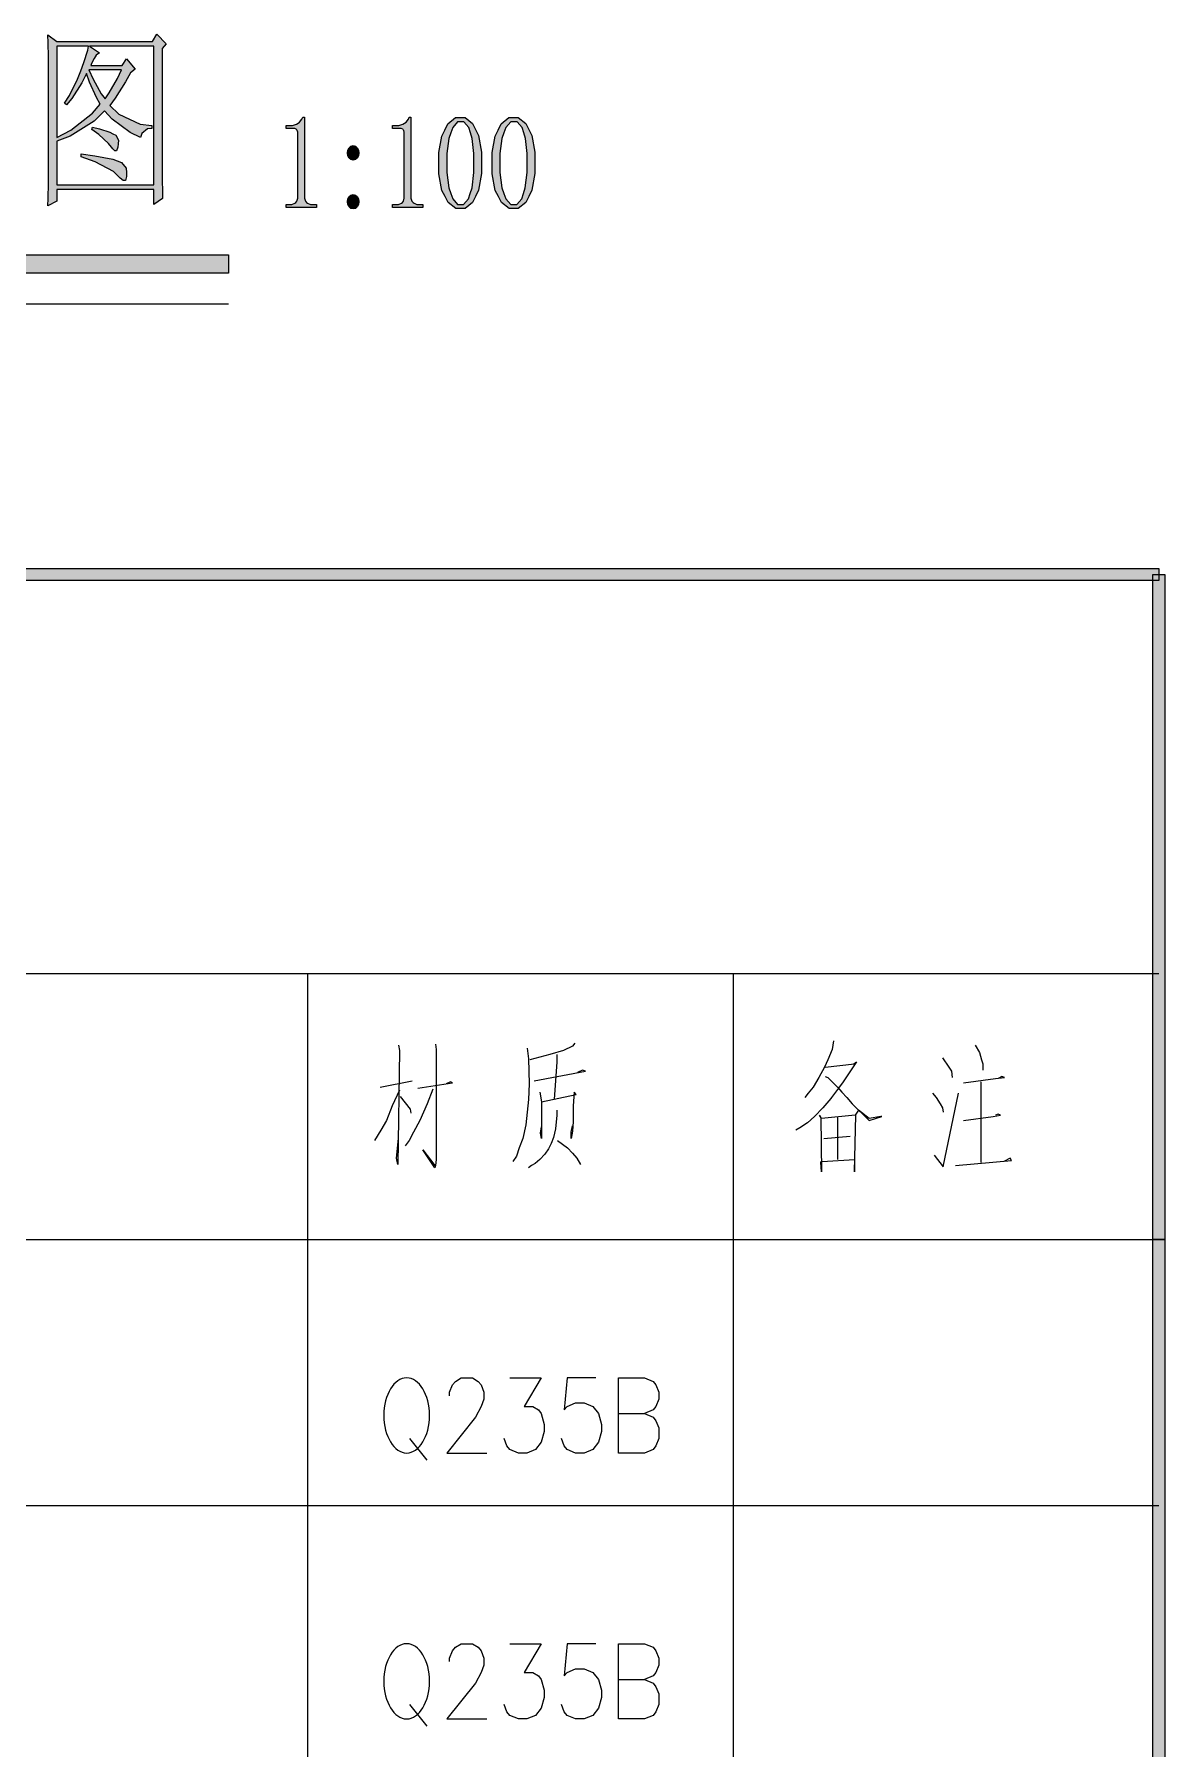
# Model space of a CAD drawing. Header units: millimetres. Extents: x 0 to 586, y 0 to 414.
# Drawn here: x 201.7 to 243.6, y 64.6 to 128.2 of the extents above; entities that cross this region are included whole.
import ezdxf

# ---------------------------------------------------------------- set-up
doc = ezdxf.new("R2010")
doc.units = ezdxf.units.MM

msp = doc.modelspace()

# ---------------------------------------------------------------- hatches: boundary and pattern name
h = msp.add_hatch(color=0)
h.paths.add_polyline_path([(206.445556, 127.649111), (206.445556, 123.080639), (206.445556, 122.805472), (206.456139, 122.308056), (206.466722, 122.089333), (206.138639, 121.867083), (206.138639, 122.420944), (202.547361, 122.420944), (202.547361, 121.979972), (202.21575, 121.814167), (202.226333, 122.089333), (202.236917, 122.653778), (202.236917, 122.943056), (202.236917, 127.098778), (202.236917, 127.335139), (202.226333, 127.85725), (202.21575, 128.146528), (202.547361, 127.899583), (206.092778, 127.899583), (206.248, 128.171222), (206.600778, 127.814917)])
h.paths.add_polyline_path([(202.547361, 122.58675), (206.138639, 122.58675), (206.138639, 127.733778), (203.757389, 127.733778), (204.131333, 127.486833), (204.000806, 127.402167), (203.933778, 127.278694), (203.835, 127.084667), (203.80325, 127.017639), (204.970944, 127.017639), (205.122639, 127.264583), (205.45425, 126.880056), (205.277861, 126.742472), (205.090889, 126.410861), (204.706361, 125.804083), (204.505278, 125.528917), (204.847472, 125.214944), (205.630639, 124.841), (206.071611, 124.788083), (206.071611, 124.678722), (205.905806, 124.664611), (205.697667, 124.498806), (205.651806, 124.347111), (205.267278, 124.527028), (204.593472, 125.020917), (204.307722, 125.338417), (203.923194, 124.953889), (203.04125, 124.389444), (202.547361, 124.209528)])
h.paths.add_polyline_path([(202.547361, 127.733778), (202.547361, 124.347111), (203.062417, 124.622278), (203.86675, 125.243167), (204.156028, 125.585361), (204.011389, 125.832306), (203.757389, 126.39675), (203.648028, 126.71425), (203.471639, 126.372056), (203.097694, 125.7935), (202.900139, 125.557139), (202.833111, 125.613583), (203.0095, 125.902861), (203.305833, 126.502583), (203.429306, 126.813028), (203.54925, 127.119944), (203.690361, 127.582083), (203.715056, 127.733778)])
h.paths.add_polyline_path([(203.736222, 126.851833), (203.891444, 126.506111), (204.187778, 125.969889), (204.332417, 125.775861), (204.484111, 125.998111), (204.794556, 126.534333), (204.94625, 126.851833)])
h = msp.add_hatch(color=0)
h.dxf.hatch_style = 2
h.paths.add_polyline_path([(203.86675, 124.731639), (204.131333, 124.661083), (204.505278, 124.537611), (204.618167, 124.484694), (204.727528, 124.42825), (204.826306, 124.244806), (204.815722, 124.114278), (204.805139, 123.98375), (204.759278, 123.853222), (204.727528, 123.853222), (204.695778, 123.853222), (204.618167, 123.92025), (204.572306, 123.990806), (204.462944, 124.124861), (204.099583, 124.456472), (203.845583, 124.646972)])
h = msp.add_hatch(color=0)
h.dxf.hatch_style = 2
h.paths.add_polyline_path([(211.723111, 125.102056), (211.723111, 122.174), (211.723111, 122.096389), (211.761917, 121.979972), (211.800722, 121.941167), (211.839528, 121.905889), (211.945361, 121.867083), (212.015917, 121.867083), (212.171139, 121.867083), (212.171139, 121.747139), (211.045778, 121.747139), (211.045778, 121.867083), (211.183361, 121.867083), (211.260972, 121.867083), (211.373861, 121.905889), (211.409139, 121.941167), (211.444417, 121.979972), (211.476167, 122.096389), (211.476167, 122.174), (211.476167, 124.505861), (211.476167, 124.544667), (211.458528, 124.604639), (211.437361, 124.629333), (211.419722, 124.654028), (211.363278, 124.678722), (211.324472, 124.678722), (211.045778, 124.678722), (211.045778, 124.795139), (211.183361, 124.795139), (211.278611, 124.795139), (211.426778, 124.833944), (211.48675, 124.87275), (211.543194, 124.911556), (211.631389, 125.024444), (211.663139, 125.102056)])
h = msp.add_hatch(color=0)
h.dxf.hatch_style = 2
h.paths.add_polyline_path([(215.670694, 125.102056), (215.670694, 122.174), (215.670694, 122.096389), (215.7095, 121.979972), (215.748306, 121.941167), (215.787111, 121.905889), (215.892944, 121.867083), (215.9635, 121.867083), (216.118722, 121.867083), (216.118722, 121.747139), (214.993361, 121.747139), (214.993361, 121.867083), (215.130944, 121.867083), (215.208556, 121.867083), (215.321444, 121.905889), (215.356722, 121.941167), (215.392, 121.979972), (215.42375, 122.096389), (215.42375, 122.174), (215.42375, 124.505861), (215.42375, 124.544667), (215.406111, 124.604639), (215.384944, 124.629333), (215.367306, 124.654028), (215.310861, 124.678722), (215.272056, 124.678722), (214.993361, 124.678722), (214.993361, 124.795139), (215.130944, 124.795139), (215.226194, 124.795139), (215.374361, 124.833944), (215.434333, 124.87275), (215.490778, 124.911556), (215.578972, 125.024444), (215.610722, 125.102056)])
h = msp.add_hatch(color=0)
h.paths.add_polyline_path([(217.508667, 121.711861), (217.339333, 121.711861), (217.053583, 121.930583), (216.937167, 122.152833), (216.82075, 122.375083), (216.707861, 123.003028), (216.707861, 123.408722), (216.707861, 123.782667), (216.817222, 124.389444), (216.930111, 124.622278), (217.043, 124.855111), (217.32875, 125.084417), (217.508667, 125.084417), (217.678, 125.084417), (217.956694, 124.862167), (218.069583, 124.639917), (218.182472, 124.421194), (218.291833, 123.803833), (218.291833, 123.408722), (218.291833, 123.013611), (218.182472, 122.389194), (218.069583, 122.163417), (217.956694, 121.937639), (217.678, 121.711861)])
h.paths.add_polyline_path([(217.508667, 124.929194), (217.399306, 124.929194), (217.219389, 124.721056), (217.145306, 124.516444), (217.071222, 124.308306), (216.997139, 123.754444), (216.997139, 123.408722), (216.997139, 123.041833), (217.071222, 122.473861), (217.145306, 122.26925), (217.219389, 122.068167), (217.399306, 121.867083), (217.508667, 121.867083), (217.621556, 121.867083), (217.805, 122.068167), (217.8685, 122.26925), (217.935528, 122.473861), (218.002556, 123.041833), (218.002556, 123.408722), (218.002556, 123.754444), (217.939056, 124.308306), (217.879083, 124.516444), (217.815583, 124.721056), (217.632139, 124.929194)])
h = msp.add_hatch(color=0)
h.paths.add_polyline_path([(219.480694, 121.711861), (219.311361, 121.711861), (219.025611, 121.930583), (218.912722, 122.152833), (218.796306, 122.375083), (218.679889, 123.003028), (218.679889, 123.408722), (218.679889, 123.782667), (218.792778, 124.389444), (218.902139, 124.622278), (219.015028, 124.855111), (219.304306, 125.084417), (219.480694, 125.084417), (219.650028, 125.084417), (219.93225, 124.862167), (220.045139, 124.639917), (220.1545, 124.421194), (220.267389, 123.803833), (220.267389, 123.408722), (220.267389, 123.013611), (220.1545, 122.389194), (220.045139, 122.163417), (219.93225, 121.937639), (219.650028, 121.711861)])
h.paths.add_polyline_path([(219.480694, 124.929194), (219.374861, 124.929194), (219.191417, 124.721056), (219.117333, 124.516444), (219.046778, 124.308306), (218.972694, 123.754444), (218.972694, 123.408722), (218.972694, 123.041833), (219.046778, 122.473861), (219.117333, 122.26925), (219.191417, 122.068167), (219.374861, 121.867083), (219.480694, 121.867083), (219.597111, 121.867083), (219.777028, 122.068167), (219.844056, 122.26925), (219.907556, 122.473861), (219.974583, 123.041833), (219.974583, 123.408722), (219.974583, 123.754444), (219.914611, 124.308306), (219.851111, 124.516444), (219.791139, 124.721056), (219.604167, 124.929194)])
h = msp.add_hatch(color=0)
edge = h.paths.add_edge_path()
edge.add_ellipse((213.529333, 123.773847), major_axis=(0, 0.269875), ratio=0.797386, start_angle=0, end_angle=360)
h = msp.add_hatch(color=0)
h.dxf.hatch_style = 2
h.paths.add_polyline_path([(203.450472, 123.740333), (203.954944, 123.669778), (204.621694, 123.53925), (204.783972, 123.479278), (204.942722, 123.415778), (205.112056, 123.204111), (205.122639, 123.052417), (205.133222, 122.900722), (205.090889, 122.749028), (205.034444, 122.749028), (205.002694, 122.749028), (204.893333, 122.833694), (204.815722, 122.914833), (204.649917, 123.080639), (203.965528, 123.436944), (203.450472, 123.630972)])
h = msp.add_hatch(color=0)
edge = h.paths.add_edge_path()
edge.add_ellipse((213.529333, 121.962333), major_axis=(0, 0.268111), ratio=0.802632, start_angle=0, end_angle=360)
h = msp.add_hatch(color=0)
h.dxf.hatch_style = 2
h.paths.add_polyline_path([(149.722417, 119.309444), (149.722417, 120.000889), (208.904417, 120.000889), (208.904417, 119.309444)])
h = msp.add_hatch(color=0)
h.dxf.hatch_style = 2
h.paths.add_polyline_path([(125.084417, 107.921778), (125.084417, 108.36275), (243.391972, 108.36275), (243.391972, 107.921778)])
h = msp.add_hatch(color=0)
h.dxf.hatch_style = 2
h.paths.add_polyline_path([(243.169722, 108.1405), (243.614222, 108.1405), (243.614222, 83.495444), (243.169722, 83.495444)])
h = msp.add_hatch(color=0)
h.dxf.hatch_style = 2
h.paths.add_polyline_path([(243.169722, 83.495444), (243.614222, 83.495444), (243.614222, 14.481528), (243.169722, 14.481528)])

# ---------------------------------------------------------------- linework, layer by layer
at = {"color": 0, "lineweight": 0}
for points in [[(206.445556, 127.649111), (206.445556, 123.080639), (206.445556, 122.805472), (206.456139, 122.308056), (206.466722, 122.089333), (206.138639, 121.867083), (206.138639, 122.420944), (202.547361, 122.420944), (202.547361, 121.979972), (202.21575, 121.814167), (202.226333, 122.089333), (202.236917, 122.653778), (202.236917, 122.943056), (202.236917, 127.098778), (202.236917, 127.335139), (202.226333, 127.85725), (202.21575, 128.146528), (202.547361, 127.899583), (206.092778, 127.899583), (206.248, 128.171222), (206.600778, 127.814917)], [(202.547361, 122.58675), (206.138639, 122.58675), (206.138639, 127.733778), (203.757389, 127.733778), (204.131333, 127.486833), (204.000806, 127.402167), (203.933778, 127.278694), (203.835, 127.084667), (203.80325, 127.017639), (204.970944, 127.017639), (205.122639, 127.264583), (205.45425, 126.880056), (205.277861, 126.742472), (205.090889, 126.410861), (204.706361, 125.804083), (204.505278, 125.528917), (204.847472, 125.214944), (205.630639, 124.841), (206.071611, 124.788083), (206.071611, 124.678722), (205.905806, 124.664611), (205.697667, 124.498806), (205.651806, 124.347111), (205.267278, 124.527028), (204.593472, 125.020917), (204.307722, 125.338417), (203.923194, 124.953889), (203.04125, 124.389444), (202.547361, 124.209528)], [(202.547361, 127.733778), (202.547361, 124.347111), (203.062417, 124.622278), (203.86675, 125.243167), (204.156028, 125.585361), (204.011389, 125.832306), (203.757389, 126.39675), (203.648028, 126.71425), (203.471639, 126.372056), (203.097694, 125.7935), (202.900139, 125.557139), (202.833111, 125.613583), (203.0095, 125.902861), (203.305833, 126.502583), (203.429306, 126.813028), (203.54925, 127.119944), (203.690361, 127.582083), (203.715056, 127.733778)], [(203.736222, 126.851833), (203.891444, 126.506111), (204.187778, 125.969889), (204.332417, 125.775861), (204.484111, 125.998111), (204.794556, 126.534333), (204.94625, 126.851833)], [(203.86675, 124.731639), (204.131333, 124.661083), (204.505278, 124.537611), (204.618167, 124.484694), (204.727528, 124.42825), (204.826306, 124.244806), (204.815722, 124.114278), (204.805139, 123.98375), (204.759278, 123.853222), (204.727528, 123.853222), (204.695778, 123.853222), (204.618167, 123.92025), (204.572306, 123.990806), (204.462944, 124.124861), (204.099583, 124.456472), (203.845583, 124.646972)], [(211.723111, 125.102056), (211.723111, 122.174), (211.723111, 122.096389), (211.761917, 121.979972), (211.800722, 121.941167), (211.839528, 121.905889), (211.945361, 121.867083), (212.015917, 121.867083), (212.171139, 121.867083), (212.171139, 121.747139), (211.045778, 121.747139), (211.045778, 121.867083), (211.183361, 121.867083), (211.260972, 121.867083), (211.373861, 121.905889), (211.409139, 121.941167), (211.444417, 121.979972), (211.476167, 122.096389), (211.476167, 122.174), (211.476167, 124.505861), (211.476167, 124.544667), (211.458528, 124.604639), (211.437361, 124.629333), (211.419722, 124.654028), (211.363278, 124.678722), (211.324472, 124.678722), (211.045778, 124.678722), (211.045778, 124.795139), (211.183361, 124.795139), (211.278611, 124.795139), (211.426778, 124.833944), (211.48675, 124.87275), (211.543194, 124.911556), (211.631389, 125.024444), (211.663139, 125.102056)], [(215.670694, 125.102056), (215.670694, 122.174), (215.670694, 122.096389), (215.7095, 121.979972), (215.748306, 121.941167), (215.787111, 121.905889), (215.892944, 121.867083), (215.9635, 121.867083), (216.118722, 121.867083), (216.118722, 121.747139), (214.993361, 121.747139), (214.993361, 121.867083), (215.130944, 121.867083), (215.208556, 121.867083), (215.321444, 121.905889), (215.356722, 121.941167), (215.392, 121.979972), (215.42375, 122.096389), (215.42375, 122.174), (215.42375, 124.505861), (215.42375, 124.544667), (215.406111, 124.604639), (215.384944, 124.629333), (215.367306, 124.654028), (215.310861, 124.678722), (215.272056, 124.678722), (214.993361, 124.678722), (214.993361, 124.795139), (215.130944, 124.795139), (215.226194, 124.795139), (215.374361, 124.833944), (215.434333, 124.87275), (215.490778, 124.911556), (215.578972, 125.024444), (215.610722, 125.102056)], [(217.508667, 121.711861), (217.339333, 121.711861), (217.053583, 121.930583), (216.937167, 122.152833), (216.82075, 122.375083), (216.707861, 123.003028), (216.707861, 123.408722), (216.707861, 123.782667), (216.817222, 124.389444), (216.930111, 124.622278), (217.043, 124.855111), (217.32875, 125.084417), (217.508667, 125.084417), (217.678, 125.084417), (217.956694, 124.862167), (218.069583, 124.639917), (218.182472, 124.421194), (218.291833, 123.803833), (218.291833, 123.408722), (218.291833, 123.013611), (218.182472, 122.389194), (218.069583, 122.163417), (217.956694, 121.937639), (217.678, 121.711861)], [(217.508667, 124.929194), (217.399306, 124.929194), (217.219389, 124.721056), (217.145306, 124.516444), (217.071222, 124.308306), (216.997139, 123.754444), (216.997139, 123.408722), (216.997139, 123.041833), (217.071222, 122.473861), (217.145306, 122.26925), (217.219389, 122.068167), (217.399306, 121.867083), (217.508667, 121.867083), (217.621556, 121.867083), (217.805, 122.068167), (217.8685, 122.26925), (217.935528, 122.473861), (218.002556, 123.041833), (218.002556, 123.408722), (218.002556, 123.754444), (217.939056, 124.308306), (217.879083, 124.516444), (217.815583, 124.721056), (217.632139, 124.929194)], [(219.480694, 121.711861), (219.311361, 121.711861), (219.025611, 121.930583), (218.912722, 122.152833), (218.796306, 122.375083), (218.679889, 123.003028), (218.679889, 123.408722), (218.679889, 123.782667), (218.792778, 124.389444), (218.902139, 124.622278), (219.015028, 124.855111), (219.304306, 125.084417), (219.480694, 125.084417), (219.650028, 125.084417), (219.93225, 124.862167), (220.045139, 124.639917), (220.1545, 124.421194), (220.267389, 123.803833), (220.267389, 123.408722), (220.267389, 123.013611), (220.1545, 122.389194), (220.045139, 122.163417), (219.93225, 121.937639), (219.650028, 121.711861)], [(219.480694, 124.929194), (219.374861, 124.929194), (219.191417, 124.721056), (219.117333, 124.516444), (219.046778, 124.308306), (218.972694, 123.754444), (218.972694, 123.408722), (218.972694, 123.041833), (219.046778, 122.473861), (219.117333, 122.26925), (219.191417, 122.068167), (219.374861, 121.867083), (219.480694, 121.867083), (219.597111, 121.867083), (219.777028, 122.068167), (219.844056, 122.26925), (219.907556, 122.473861), (219.974583, 123.041833), (219.974583, 123.408722), (219.974583, 123.754444), (219.914611, 124.308306), (219.851111, 124.516444), (219.791139, 124.721056), (219.604167, 124.929194)], [(203.450472, 123.740333), (203.954944, 123.669778), (204.621694, 123.53925), (204.783972, 123.479278), (204.942722, 123.415778), (205.112056, 123.204111), (205.122639, 123.052417), (205.133222, 122.900722), (205.090889, 122.749028), (205.034444, 122.749028), (205.002694, 122.749028), (204.893333, 122.833694), (204.815722, 122.914833), (204.649917, 123.080639), (203.965528, 123.436944), (203.450472, 123.630972)], [(149.722417, 119.309444), (149.722417, 120.000889), (208.904417, 120.000889), (208.904417, 119.309444)], [(125.084417, 107.921778), (125.084417, 108.36275), (243.391972, 108.36275), (243.391972, 107.921778)], [(243.169722, 108.1405), (243.614222, 108.1405), (243.614222, 83.495444), (243.169722, 83.495444)], [(243.169722, 83.495444), (243.614222, 83.495444), (243.614222, 14.481528), (243.169722, 14.481528)]]:
    msp.add_lwpolyline(points, close=True, dxfattribs=at)
for points in [[(149.722417, 118.177028), (208.904417, 118.177028)], [(125.084417, 93.352056), (243.391972, 93.352056)], [(211.843056, 93.352056), (211.843056, 83.495444)], [(227.619278, 93.352056), (227.619278, 83.495444)], [(215.215611, 90.695639), (215.243833, 90.501611), (215.190917, 86.268278), (215.138, 86.501111), (215.215611, 87.238417)], [(216.584389, 90.734444), (216.612611, 90.540417), (216.612611, 86.462306), (216.584389, 86.229472), (216.559694, 86.151861), (216.111667, 86.811556), (216.559694, 86.229472)], [(219.981639, 90.579222), (220.031028, 90.191167), (220.05925, 89.259833), (220.031028, 88.67775), (219.981639, 88.212083), (219.928722, 87.742889), (219.822889, 87.238417), (219.688833, 86.889167), (219.586528, 86.578722), (219.452472, 86.384694)], [(221.742, 90.77325), (221.664389, 90.656833), (221.322194, 90.501611), (220.82125, 90.346389), (220.083944, 90.152361)], [(221.085833, 90.346389), (221.085833, 90.07475), (220.98, 88.67775)], [(231.334028, 90.850861), (231.284639, 90.540417), (231.129417, 90.152361), (230.998889, 89.880722), (230.79075, 89.492667), (230.586139, 89.143417), (230.402694, 88.910583), (230.275694, 88.755361)], [(236.590417, 90.695639), (236.745639, 90.424), (236.82325, 90.152361), (236.872639, 89.997139), (236.872639, 89.764306)], [(220.242694, 89.37625), (222.137111, 89.7255), (222.031278, 89.764306), (221.847833, 89.686694)], [(231.023583, 89.880722), (232.110139, 89.997139), (232.085444, 89.997139), (232.18775, 90.07475), (231.697389, 89.337444), (231.517472, 89.104611), (231.256417, 88.755361), (231.231722, 88.716556), (230.945972, 88.367306), (230.635528, 88.056861), (230.378, 87.8205), (230.09225, 87.626472), (229.937028, 87.548861)], [(235.373333, 90.229972), (235.606167, 89.880722), (235.708472, 89.7255), (235.736694, 89.492667)], [(215.243833, 89.027), (214.97925, 88.444917), (214.767583, 87.898111), (214.559444, 87.548861), (214.323083, 87.160806)], [(214.531222, 89.143417), (215.716556, 89.37625)], [(216.478556, 89.065806), (216.270417, 88.522528), (216.005833, 87.898111), (215.769472, 87.47125), (215.610722, 87.160806), (215.451972, 86.966778)], [(215.928222, 89.104611), (217.215861, 89.298639), (217.13825, 89.337444), (216.9795, 89.259833)], [(231.023583, 89.531472), (231.129417, 89.492667), (231.48925, 89.143417), (231.644472, 88.949389), (231.827917, 88.755361), (232.032528, 88.522528), (232.656944, 87.898111), (233.122611, 88.056861), (233.094389, 88.056861), (232.656944, 87.975722), (232.265361, 88.289694), (232.138361, 88.095667), (230.896583, 87.975722), (230.818972, 88.095667), (230.868361, 88.014528), (230.896583, 85.996639), (230.868361, 86.345889), (230.896583, 86.384694), (230.921278, 86.384694), (232.110139, 86.462306), (232.110139, 85.996639), (232.163056, 88.095667)], [(236.149444, 89.298639), (237.338306, 89.453861), (237.676972, 89.492667), (237.571139, 89.531472), (237.444139, 89.453861)], [(236.795028, 89.337444), (236.795028, 86.345889)], [(215.268528, 88.794167), (215.638944, 88.3285), (215.663639, 88.173278)], [(220.454361, 88.949389), (220.507278, 88.600139), (220.507278, 87.238417), (220.479056, 87.432444), (220.507278, 87.665278)], [(220.507278, 88.600139), (221.794917, 88.871778), (221.717306, 88.949389), (221.689083, 88.444917), (221.689083, 87.859306), (221.664389, 87.510056), (221.611472, 87.238417), (221.611472, 87.47125), (221.664389, 87.704083)], [(235.009972, 88.910583), (235.1405, 88.755361), (235.295722, 88.522528), (235.373333, 88.367306), (235.398028, 88.212083)], [(235.062889, 86.617528), (235.398028, 86.190667), (235.969528, 88.910583)], [(221.085833, 88.289694), (221.085833, 88.095667), (221.032917, 87.587667), (220.955306, 87.277222), (220.874167, 87.044389), (220.768333, 86.850361), (220.637806, 86.656333), (220.454361, 86.462306), (220.270917, 86.307083), (220.136861, 86.229472), (220.031028, 86.151861)], [(231.48925, 88.056861), (231.48925, 86.462306)], [(236.149444, 87.898111), (237.260694, 88.056861), (237.52175, 88.095667), (237.444139, 88.134472), (237.338306, 88.095667)], [(221.110528, 87.160806), (221.480944, 86.889167), (221.664389, 86.695139), (221.823139, 86.501111), (221.953667, 86.268278)], [(230.974194, 87.238417), (231.954917, 87.316028)], [(235.863694, 86.229472), (237.9345, 86.4235), (237.881583, 86.501111), (237.64875, 86.384694)], [(125.084417, 83.495444), (243.391972, 83.495444)], [(211.843056, 83.495444), (211.843056, 14.481528)], [(227.619278, 83.495444), (227.619278, 14.481528)], [(217.1065, 77.699306), (217.1065, 77.833361), (217.212333, 78.097944), (217.318167, 78.232), (217.529833, 78.362528), (217.956694, 78.362528), (218.168361, 78.232), (218.274194, 78.097944), (218.380028, 77.833361), (218.380028, 77.568778), (218.274194, 77.300667), (218.062528, 76.905556), (217.000667, 75.575583), (218.485861, 75.575583)], [(219.336056, 78.362528), (220.50375, 78.362528), (219.865222, 77.300667), (220.18625, 77.300667), (220.397917, 77.170139), (220.50375, 77.036083), (220.609583, 76.637444), (220.609583, 76.372861), (220.50375, 75.974222), (220.292083, 75.709639), (219.971056, 75.575583), (219.653556, 75.575583), (219.336056, 75.709639), (219.230222, 75.843694), (219.124389, 76.108278)], [(222.521639, 78.362528), (221.459778, 78.362528), (221.353944, 77.170139), (221.459778, 77.300667), (221.777278, 77.434722), (222.094778, 77.434722), (222.415806, 77.300667), (222.627472, 77.036083), (222.733306, 76.637444), (222.733306, 76.372861), (222.627472, 75.974222), (222.415806, 75.709639), (222.094778, 75.575583), (221.777278, 75.575583), (221.459778, 75.709639), (221.353944, 75.843694), (221.248111, 76.108278)], [(223.368306, 75.575583), (223.368306, 78.362528), (224.324333, 78.362528), (224.645361, 78.232), (224.751194, 78.097944), (224.857028, 77.833361), (224.857028, 77.568778), (224.751194, 77.300667), (224.645361, 77.170139), (224.324333, 77.036083)], [(223.368306, 77.036083), (224.324333, 77.036083), (224.645361, 76.905556), (224.751194, 76.7715), (224.857028, 76.506917), (224.857028, 76.108278), (224.751194, 75.843694), (224.645361, 75.709639), (224.324333, 75.575583), (223.368306, 75.575583)], [(215.617778, 76.108278), (216.256306, 75.311)], [(125.084417, 73.635306), (243.391972, 73.635306)], [(217.1065, 67.842694), (217.1065, 67.973222), (217.212333, 68.237806), (217.318167, 68.371861), (217.529833, 68.505917), (217.956694, 68.505917), (218.168361, 68.371861), (218.274194, 68.237806), (218.380028, 67.973222), (218.380028, 67.708639), (218.274194, 67.444056), (218.062528, 67.045417), (217.000667, 65.718972), (218.485861, 65.718972)], [(219.336056, 68.505917), (220.50375, 68.505917), (219.865222, 67.444056), (220.18625, 67.444056), (220.397917, 67.31), (220.50375, 67.175944), (220.609583, 66.780833), (220.609583, 66.512722), (220.50375, 66.114083), (220.292083, 65.8495), (219.971056, 65.718972), (219.653556, 65.718972), (219.336056, 65.8495), (219.230222, 65.983556), (219.124389, 66.248139)], [(222.521639, 68.505917), (221.459778, 68.505917), (221.353944, 67.31), (221.459778, 67.444056), (221.777278, 67.574583), (222.094778, 67.574583), (222.415806, 67.444056), (222.627472, 67.175944), (222.733306, 66.780833), (222.733306, 66.512722), (222.627472, 66.114083), (222.415806, 65.8495), (222.094778, 65.718972), (221.777278, 65.718972), (221.459778, 65.8495), (221.353944, 65.983556), (221.248111, 66.248139)], [(223.368306, 65.718972), (223.368306, 68.505917), (224.324333, 68.505917), (224.645361, 68.371861), (224.751194, 68.237806), (224.857028, 67.973222), (224.857028, 67.708639), (224.751194, 67.444056), (224.645361, 67.31), (224.324333, 67.175944)], [(223.368306, 67.175944), (224.324333, 67.175944), (224.645361, 67.045417), (224.751194, 66.911361), (224.857028, 66.646778), (224.857028, 66.248139), (224.751194, 65.983556), (224.645361, 65.8495), (224.324333, 65.718972), (223.368306, 65.718972)], [(215.617778, 66.248139), (216.256306, 65.450861)]]:
    msp.add_lwpolyline(points, dxfattribs=at)
for centre, major_axis, ratio in [((213.529333, 123.773847), (0, 0.269875), 0.797386), ((213.529333, 121.962333), (0, 0.268111), 0.802632), ((215.513708, 76.969056), (0, 1.393472), 0.608861), ((215.513708, 67.112444), (0, 1.393472), 0.608861)]:
    msp.add_ellipse(centre, major_axis=major_axis, ratio=ratio, start_param=0, end_param=6.283185, dxfattribs=at)

doc.saveas('drawing.dxf')
